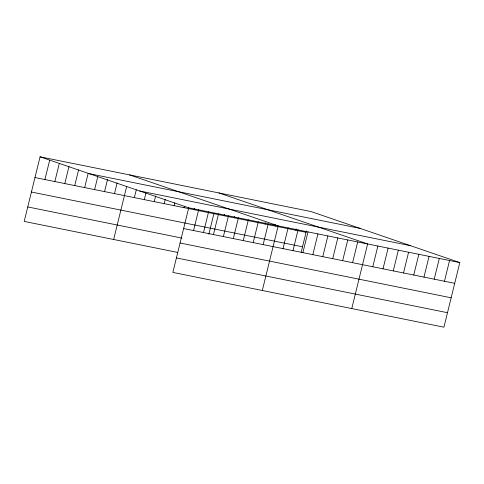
<?xml version="1.0" encoding="UTF-8"?>
<svg xmlns="http://www.w3.org/2000/svg" width="484" height="484" viewBox="0 0 484 484"><rect width="100%" height="100%" fill="white"/><g stroke="black" fill="none" stroke-linecap="round" stroke-linejoin="round"><path stroke-width="0.73" d="M40.069 156.816L188.718 207.805L172.849 272.407L443.931 327.184L459.8 262.588L311.151 211.593L40.069 156.816L24.2 221.412L177.555 252.406M44.915 179.552L49.658 160.252M54.855 181.561L59.242 163.695M64.795 183.569L69.006 166.417M74.736 185.578L78.596 169.854M84.676 187.586L88.185 173.29M94.616 189.595L97.774 176.733M104.55 191.603L107.539 179.455M114.49 193.612L117.128 182.892M113.655 239.489L126.717 186.328M134.37 197.629L136.3 189.77M144.311 199.638L145.89 193.207M154.251 201.647L155.654 195.929M164.191 203.655L165.244 199.366M174.131 205.664L174.833 202.808M184.071 207.672L184.422 206.244M194.011 209.681L194.362 208.253M193.564 230.547L198.658 209.814M203.504 232.556L208.598 211.823M208.834 234.28L213.892 213.698M213.444 234.565L218.538 213.831M224.128 215.767L224.479 214.339M223.384 236.573L228.478 215.84M234.371 217.836L234.722 216.408M233.324 238.582L238.418 217.848M243.264 240.59L248.359 219.857M253.205 242.599L258.299 221.866M265.093 224.05L265.444 222.616M263.145 244.608L268.233 223.874M275.336 226.119L275.686 224.685M262.31 290.485L278.173 225.883L129.524 174.893M283.025 248.625L288.113 227.891M295.815 230.257L296.166 228.823M292.965 250.633L298.053 229.9M301.169 252.224L306.408 230.898M302.899 252.642L307.993 231.909M312.839 254.651L317.934 233.917M322.78 256.659L327.874 235.926M332.72 258.668L337.814 237.934M342.66 260.676L347.754 239.943M352.6 262.685L357.694 241.952M351.765 308.562L367.634 243.96L218.98 192.971M372.783 266.763L377.871 246.029M383.019 268.832L388.114 248.098M393.262 270.901L398.356 250.167M403.505 272.97L408.593 252.237M413.747 275.039L418.835 254.306M423.984 277.108L429.078 256.375M434.227 279.177L439.321 258.444M444.469 281.246L449.557 260.519M89.123 173.641L360.205 228.424M139.664 190.98L410.747 245.757M188.718 207.805L459.8 262.588M34.975 177.543L306.057 232.326M31.418 192.021L302.5 246.804M183.624 228.539L454.706 283.315M27.757 206.94L181.821 238.074M180.072 243.01L451.155 297.793M176.406 257.93L447.488 312.706"/></g></svg>
